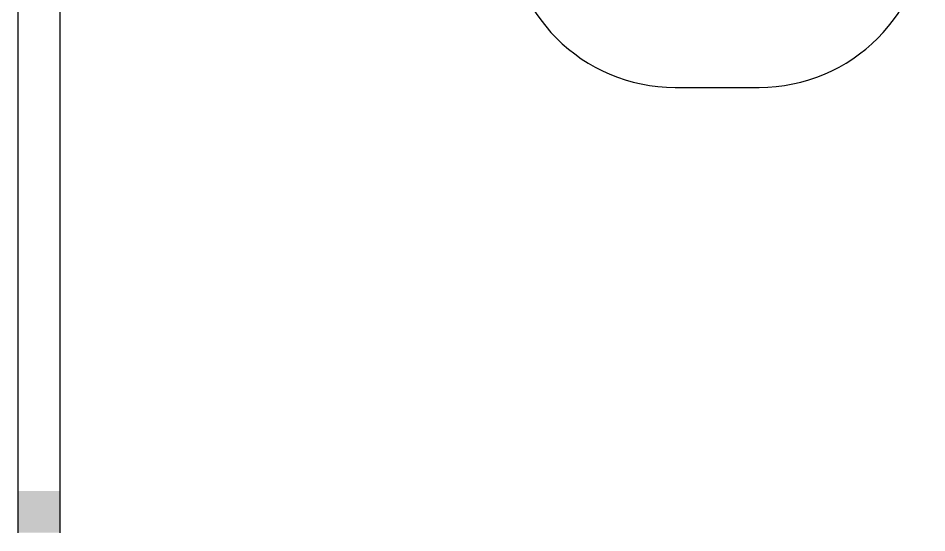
# Model space of a CAD drawing. Header units: millimetres. Extents: x -155 to 94595, y -3153 to 63413.
# Drawn here: x 91340 to 92423, y 35117 to 35730 of the extents above; entities that cross this region are included whole.
import ezdxf

# ---------------------------------------------------------------- set-up
doc = ezdxf.new("R2010")
doc.units = ezdxf.units.MM
doc.layers.add('door', color=252, linetype='Continuous')
doc.layers.add('int', color=185, linetype='Continuous')

msp = doc.modelspace()

# ---------------------------------------------------------------- linework, layer by layer
at = {"layer": 'door'}
for points in [[(91339.86, 35116.99), (91339.86, 36866.99)], [(91389.86, 35116.99), (91389.86, 36866.99)]]:
    msp.add_lwpolyline(points, dxfattribs=at)
msp.add_solid([(91339.86, 35116.99), (91339.86, 35166.99), (91389.86, 35116.99), (91389.86, 35166.99)], dxfattribs=at)
at = {"layer": 'int'}
msp.add_line((92122.952, 35647.99), (92222.952, 35647.99), dxfattribs=at)
for centre, start, end in [((92122.952, 35847.99), 180, 270), ((92222.952, 35847.99), 270, 360)]:
    msp.add_arc(centre, 200, start, end, dxfattribs=at)

doc.saveas('drawing.dxf')
